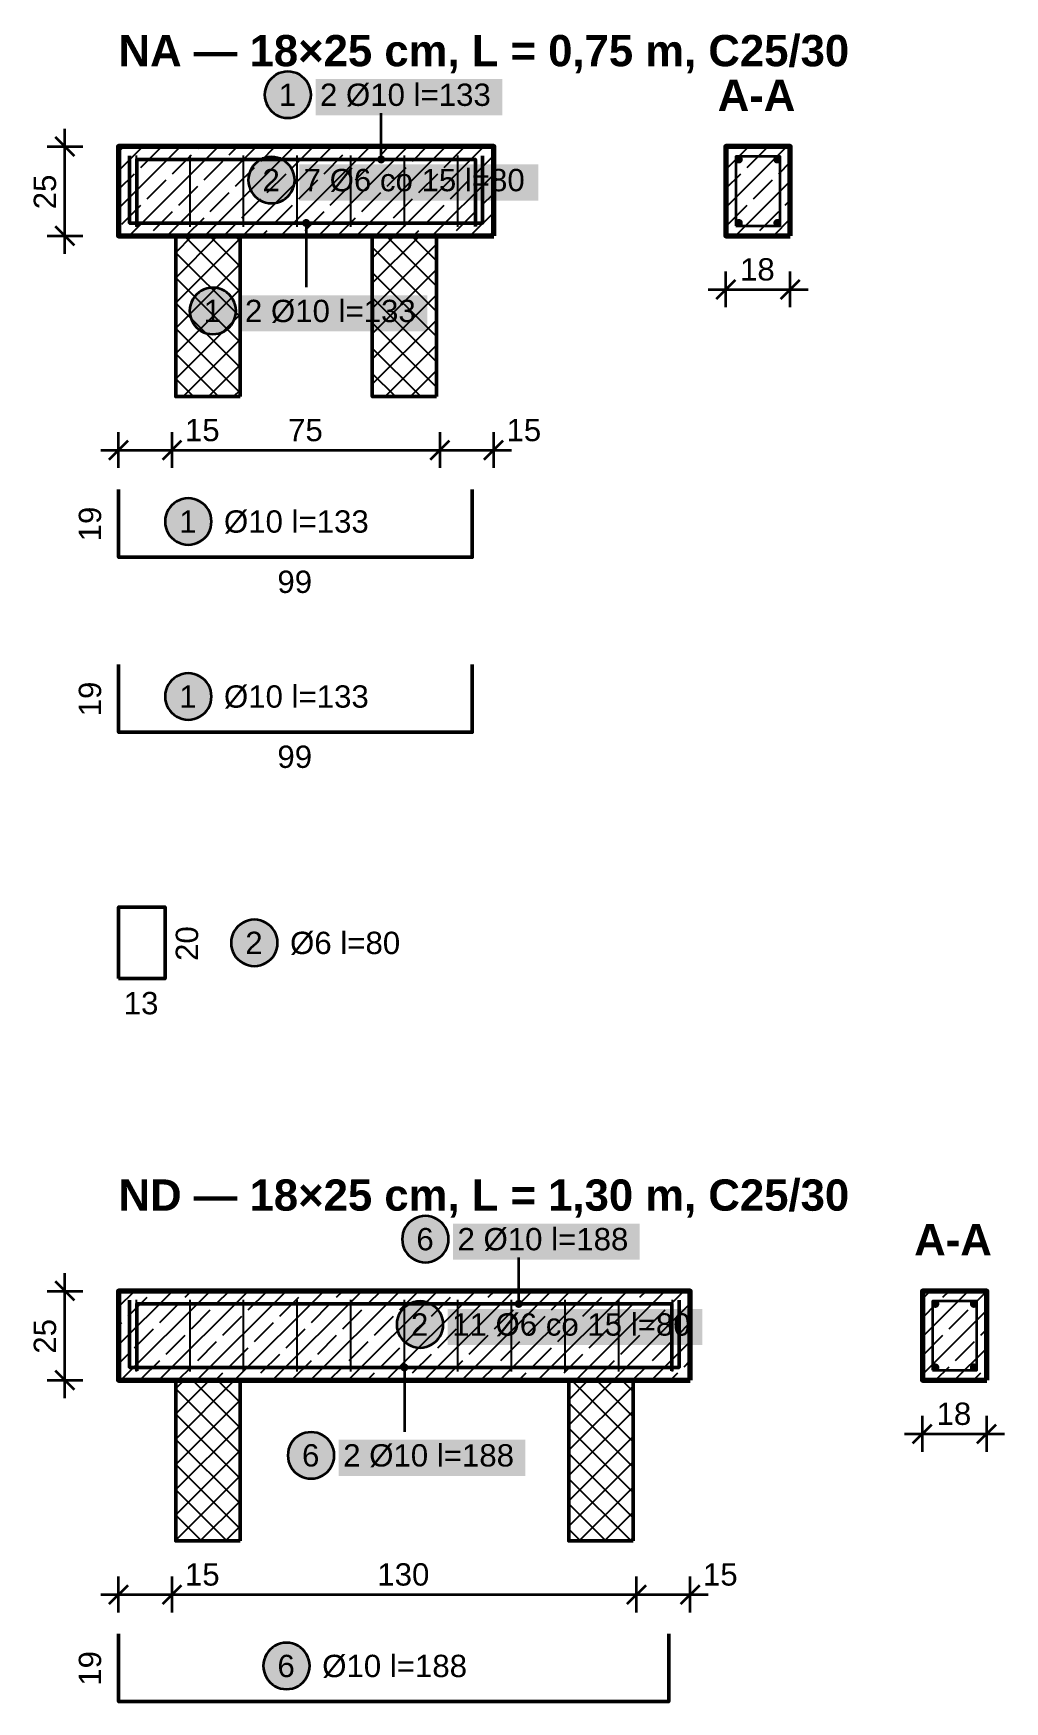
# Model space of a CAD drawing. Header units: metres. Extents: x 0.1 to 10.3, y -9.2 to -0.1.
# Drawn here: x 0.062 to 2.78, y -4.73 to -0.058 of the extents above; entities that cross this region are included whole.
import ezdxf

# ---------------------------------------------------------------- set-up
doc = ezdxf.new("R2010")
doc.units = ezdxf.units.M
for name, color, linetype, lineweight in [('A-KRESKOWANIE', 8, 'Continuous', 18), ('A-MASKA', 7, 'Continuous', 18), ('A-OPISY', 2, 'Continuous', 25), ('K-KONSTR', 7, 'Continuous', 50), ('K-WYMIARY', 1, 'Continuous', 25), ('K-ZBROJENIE', 1, 'Continuous', 100), ('K-ZBROJENIE-OPIS', 2, 'Continuous', 25)]:
    doc.layers.add(name, color=color, linetype=linetype, lineweight=lineweight)
doc.styles.add('PL_ARIAL', font='arial.ttf')
doc.styles.add('PL_ARIAL_B', font='arialbd.ttf')

msp = doc.modelspace()

# ---------------------------------------------------------------- hatches: boundary and pattern name
at = {"layer": 'A-MASKA', "true_color": 0xffffff}
for points in [[(0.8512, -0.2873), (1.3738, -0.2873), (1.3738, -0.186), (0.8512, -0.186)], [(0.8055, -0.5262), (1.4745, -0.5262), (1.4745, -0.425), (0.8055, -0.425)], [(0.6412, -0.8927), (1.1638, -0.8927), (1.1638, -0.7915), (0.6412, -0.7915)], [(1.2362, -3.4923), (1.7588, -3.4923), (1.7588, -3.391), (1.2362, -3.391)], [(1.2212, -3.7313), (1.9338, -3.7313), (1.9338, -3.63), (1.2212, -3.63)], [(0.9162, -4.0978), (1.4388, -4.0978), (1.4388, -3.9965), (0.9162, -3.9965)]]:
    msp.add_hatch(color=7, dxfattribs=at).paths.add_polyline_path(points)
at = {"layer": 'K-ZBROJENIE', "true_color": 0x000000}
for points in [[(2.0473, -0.411), (2.0472, -0.4121), (2.047, -0.4132), (2.0468, -0.4143), (2.0464, -0.4153), (2.0459, -0.4163), (2.0454, -0.4173), (2.0447, -0.4181), (2.044, -0.419), (2.0431, -0.4197), (2.0423, -0.4204), (2.0413, -0.4209), (2.0403, -0.4214), (2.0393, -0.4218), (2.0382, -0.422), (2.0371, -0.4222), (2.036, -0.4223), (2.0349, -0.4222), (2.0338, -0.422), (2.0327, -0.4218), (2.0317, -0.4214), (2.0307, -0.4209), (2.0297, -0.4204), (2.0289, -0.4197), (2.028, -0.419), (2.0273, -0.4181), (2.0266, -0.4173), (2.0261, -0.4163), (2.0256, -0.4153), (2.0252, -0.4143), (2.025, -0.4132), (2.0248, -0.4121), (2.0248, -0.411), (2.0248, -0.4099), (2.025, -0.4088), (2.0252, -0.4077), (2.0256, -0.4067), (2.0261, -0.4057), (2.0266, -0.4047), (2.0273, -0.4039), (2.028, -0.403), (2.0289, -0.4023), (2.0297, -0.4016), (2.0307, -0.4011), (2.0317, -0.4006), (2.0327, -0.4002), (2.0338, -0.4), (2.0349, -0.3998), (2.036, -0.3998), (2.0371, -0.3998), (2.0382, -0.4), (2.0393, -0.4002), (2.0403, -0.4006), (2.0413, -0.4011), (2.0423, -0.4016), (2.0431, -0.4023), (2.044, -0.403), (2.0447, -0.4039), (2.0454, -0.4047), (2.0459, -0.4057), (2.0464, -0.4067), (2.0468, -0.4077), (2.047, -0.4088), (2.0472, -0.4099)], [(2.1553, -0.411), (2.1552, -0.4121), (2.155, -0.4132), (2.1548, -0.4143), (2.1544, -0.4153), (2.1539, -0.4163), (2.1534, -0.4173), (2.1527, -0.4181), (2.152, -0.419), (2.1511, -0.4197), (2.1503, -0.4204), (2.1493, -0.4209), (2.1483, -0.4214), (2.1473, -0.4218), (2.1462, -0.422), (2.1451, -0.4222), (2.144, -0.4223), (2.1429, -0.4222), (2.1418, -0.422), (2.1407, -0.4218), (2.1397, -0.4214), (2.1387, -0.4209), (2.1377, -0.4204), (2.1369, -0.4197), (2.136, -0.419), (2.1353, -0.4181), (2.1346, -0.4173), (2.1341, -0.4163), (2.1336, -0.4153), (2.1332, -0.4143), (2.133, -0.4132), (2.1328, -0.4121), (2.1328, -0.411), (2.1328, -0.4099), (2.133, -0.4088), (2.1332, -0.4077), (2.1336, -0.4067), (2.1341, -0.4057), (2.1346, -0.4047), (2.1353, -0.4039), (2.136, -0.403), (2.1369, -0.4023), (2.1377, -0.4016), (2.1387, -0.4011), (2.1397, -0.4006), (2.1407, -0.4002), (2.1418, -0.4), (2.1429, -0.3998), (2.144, -0.3998), (2.1451, -0.3998), (2.1462, -0.4), (2.1473, -0.4002), (2.1483, -0.4006), (2.1493, -0.4011), (2.1503, -0.4016), (2.1511, -0.4023), (2.152, -0.403), (2.1527, -0.4039), (2.1534, -0.4047), (2.1539, -0.4057), (2.1544, -0.4067), (2.1548, -0.4077), (2.155, -0.4088), (2.1552, -0.4099)], [(2.0473, -0.589), (2.0472, -0.5901), (2.047, -0.5912), (2.0468, -0.5923), (2.0464, -0.5933), (2.0459, -0.5943), (2.0454, -0.5953), (2.0447, -0.5961), (2.044, -0.597), (2.0431, -0.5977), (2.0423, -0.5984), (2.0413, -0.5989), (2.0403, -0.5994), (2.0393, -0.5998), (2.0382, -0.6), (2.0371, -0.6002), (2.036, -0.6002), (2.0349, -0.6002), (2.0338, -0.6), (2.0327, -0.5998), (2.0317, -0.5994), (2.0307, -0.5989), (2.0297, -0.5984), (2.0289, -0.5977), (2.028, -0.597), (2.0273, -0.5961), (2.0266, -0.5953), (2.0261, -0.5943), (2.0256, -0.5933), (2.0252, -0.5923), (2.025, -0.5912), (2.0248, -0.5901), (2.0248, -0.589), (2.0248, -0.5879), (2.025, -0.5868), (2.0252, -0.5857), (2.0256, -0.5847), (2.0261, -0.5837), (2.0266, -0.5827), (2.0273, -0.5819), (2.028, -0.581), (2.0289, -0.5803), (2.0297, -0.5796), (2.0307, -0.5791), (2.0317, -0.5786), (2.0327, -0.5782), (2.0338, -0.578), (2.0349, -0.5778), (2.036, -0.5777), (2.0371, -0.5778), (2.0382, -0.578), (2.0393, -0.5782), (2.0403, -0.5786), (2.0413, -0.5791), (2.0423, -0.5796), (2.0431, -0.5803), (2.044, -0.581), (2.0447, -0.5819), (2.0454, -0.5827), (2.0459, -0.5837), (2.0464, -0.5847), (2.0468, -0.5857), (2.047, -0.5868), (2.0472, -0.5879)], [(2.1553, -0.589), (2.1552, -0.5901), (2.155, -0.5912), (2.1548, -0.5923), (2.1544, -0.5933), (2.1539, -0.5943), (2.1534, -0.5953), (2.1527, -0.5961), (2.152, -0.597), (2.1511, -0.5977), (2.1503, -0.5984), (2.1493, -0.5989), (2.1483, -0.5994), (2.1473, -0.5998), (2.1462, -0.6), (2.1451, -0.6002), (2.144, -0.6002), (2.1429, -0.6002), (2.1418, -0.6), (2.1407, -0.5998), (2.1397, -0.5994), (2.1387, -0.5989), (2.1377, -0.5984), (2.1369, -0.5977), (2.136, -0.597), (2.1353, -0.5961), (2.1346, -0.5953), (2.1341, -0.5943), (2.1336, -0.5933), (2.1332, -0.5923), (2.133, -0.5912), (2.1328, -0.5901), (2.1328, -0.589), (2.1328, -0.5879), (2.133, -0.5868), (2.1332, -0.5857), (2.1336, -0.5847), (2.1341, -0.5837), (2.1346, -0.5827), (2.1353, -0.5819), (2.136, -0.581), (2.1369, -0.5803), (2.1377, -0.5796), (2.1387, -0.5791), (2.1397, -0.5786), (2.1407, -0.5782), (2.1418, -0.578), (2.1429, -0.5778), (2.144, -0.5777), (2.1451, -0.5778), (2.1462, -0.578), (2.1473, -0.5782), (2.1483, -0.5786), (2.1493, -0.5791), (2.1503, -0.5796), (2.1511, -0.5803), (2.152, -0.581), (2.1527, -0.5819), (2.1534, -0.5827), (2.1539, -0.5837), (2.1544, -0.5847), (2.1548, -0.5857), (2.155, -0.5868), (2.1552, -0.5879)], [(2.5972, -3.616), (2.5972, -3.6171), (2.597, -3.6182), (2.5968, -3.6193), (2.5964, -3.6203), (2.5959, -3.6213), (2.5954, -3.6223), (2.5947, -3.6231), (2.594, -3.624), (2.5931, -3.6247), (2.5923, -3.6254), (2.5913, -3.6259), (2.5903, -3.6264), (2.5893, -3.6268), (2.5882, -3.627), (2.5871, -3.6272), (2.586, -3.6273), (2.5849, -3.6272), (2.5838, -3.627), (2.5827, -3.6268), (2.5817, -3.6264), (2.5807, -3.6259), (2.5797, -3.6254), (2.5789, -3.6247), (2.578, -3.624), (2.5773, -3.6231), (2.5766, -3.6223), (2.5761, -3.6213), (2.5756, -3.6203), (2.5752, -3.6193), (2.575, -3.6182), (2.5748, -3.6171), (2.5747, -3.616), (2.5748, -3.6149), (2.575, -3.6138), (2.5752, -3.6127), (2.5756, -3.6117), (2.5761, -3.6107), (2.5766, -3.6097), (2.5773, -3.6089), (2.578, -3.608), (2.5789, -3.6073), (2.5797, -3.6066), (2.5807, -3.6061), (2.5817, -3.6056), (2.5827, -3.6052), (2.5838, -3.605), (2.5849, -3.6048), (2.586, -3.6048), (2.5871, -3.6048), (2.5882, -3.605), (2.5893, -3.6052), (2.5903, -3.6056), (2.5913, -3.6061), (2.5923, -3.6066), (2.5931, -3.6073), (2.594, -3.608), (2.5947, -3.6089), (2.5954, -3.6097), (2.5959, -3.6107), (2.5964, -3.6117), (2.5968, -3.6127), (2.597, -3.6138), (2.5972, -3.6149)], [(2.7052, -3.616), (2.7052, -3.6171), (2.705, -3.6182), (2.7048, -3.6193), (2.7044, -3.6203), (2.7039, -3.6213), (2.7034, -3.6223), (2.7027, -3.6231), (2.702, -3.624), (2.7011, -3.6247), (2.7003, -3.6254), (2.6993, -3.6259), (2.6983, -3.6264), (2.6973, -3.6268), (2.6962, -3.627), (2.6951, -3.6272), (2.694, -3.6273), (2.6929, -3.6272), (2.6918, -3.627), (2.6907, -3.6268), (2.6897, -3.6264), (2.6887, -3.6259), (2.6877, -3.6254), (2.6869, -3.6247), (2.686, -3.624), (2.6853, -3.6231), (2.6846, -3.6223), (2.6841, -3.6213), (2.6836, -3.6203), (2.6832, -3.6193), (2.683, -3.6182), (2.6828, -3.6171), (2.6827, -3.616), (2.6828, -3.6149), (2.683, -3.6138), (2.6832, -3.6127), (2.6836, -3.6117), (2.6841, -3.6107), (2.6846, -3.6097), (2.6853, -3.6089), (2.686, -3.608), (2.6869, -3.6073), (2.6877, -3.6066), (2.6887, -3.6061), (2.6897, -3.6056), (2.6907, -3.6052), (2.6918, -3.605), (2.6929, -3.6048), (2.694, -3.6048), (2.6951, -3.6048), (2.6962, -3.605), (2.6973, -3.6052), (2.6983, -3.6056), (2.6993, -3.6061), (2.7003, -3.6066), (2.7011, -3.6073), (2.702, -3.608), (2.7027, -3.6089), (2.7034, -3.6097), (2.7039, -3.6107), (2.7044, -3.6117), (2.7048, -3.6127), (2.705, -3.6138), (2.7052, -3.6149)], [(2.5972, -3.794), (2.5972, -3.7951), (2.597, -3.7962), (2.5968, -3.7973), (2.5964, -3.7983), (2.5959, -3.7993), (2.5954, -3.8003), (2.5947, -3.8011), (2.594, -3.802), (2.5931, -3.8027), (2.5923, -3.8034), (2.5913, -3.8039), (2.5903, -3.8044), (2.5893, -3.8048), (2.5882, -3.805), (2.5871, -3.8052), (2.586, -3.8053), (2.5849, -3.8052), (2.5838, -3.805), (2.5827, -3.8048), (2.5817, -3.8044), (2.5807, -3.8039), (2.5797, -3.8034), (2.5789, -3.8027), (2.578, -3.802), (2.5773, -3.8011), (2.5766, -3.8003), (2.5761, -3.7993), (2.5756, -3.7983), (2.5752, -3.7973), (2.575, -3.7962), (2.5748, -3.7951), (2.5747, -3.794), (2.5748, -3.7929), (2.575, -3.7918), (2.5752, -3.7907), (2.5756, -3.7897), (2.5761, -3.7887), (2.5766, -3.7877), (2.5773, -3.7869), (2.578, -3.786), (2.5789, -3.7853), (2.5797, -3.7846), (2.5807, -3.7841), (2.5817, -3.7836), (2.5827, -3.7832), (2.5838, -3.783), (2.5849, -3.7828), (2.586, -3.7828), (2.5871, -3.7828), (2.5882, -3.783), (2.5893, -3.7832), (2.5903, -3.7836), (2.5913, -3.7841), (2.5923, -3.7846), (2.5931, -3.7853), (2.594, -3.786), (2.5947, -3.7869), (2.5954, -3.7877), (2.5959, -3.7887), (2.5964, -3.7897), (2.5968, -3.7907), (2.597, -3.7918), (2.5972, -3.7929)], [(2.7052, -3.794), (2.7052, -3.7951), (2.705, -3.7962), (2.7048, -3.7973), (2.7044, -3.7983), (2.7039, -3.7993), (2.7034, -3.8003), (2.7027, -3.8011), (2.702, -3.802), (2.7011, -3.8027), (2.7003, -3.8034), (2.6993, -3.8039), (2.6983, -3.8044), (2.6973, -3.8048), (2.6962, -3.805), (2.6951, -3.8052), (2.694, -3.8053), (2.6929, -3.8052), (2.6918, -3.805), (2.6907, -3.8048), (2.6897, -3.8044), (2.6887, -3.8039), (2.6877, -3.8034), (2.6869, -3.8027), (2.686, -3.802), (2.6853, -3.8011), (2.6846, -3.8003), (2.6841, -3.7993), (2.6836, -3.7983), (2.6832, -3.7973), (2.683, -3.7962), (2.6828, -3.7951), (2.6827, -3.794), (2.6828, -3.7929), (2.683, -3.7918), (2.6832, -3.7907), (2.6836, -3.7897), (2.6841, -3.7887), (2.6846, -3.7877), (2.6853, -3.7869), (2.686, -3.786), (2.6869, -3.7853), (2.6877, -3.7846), (2.6887, -3.7841), (2.6897, -3.7836), (2.6907, -3.7832), (2.6918, -3.783), (2.6929, -3.7828), (2.694, -3.7828), (2.6951, -3.7828), (2.6962, -3.783), (2.6973, -3.7832), (2.6983, -3.7836), (2.6993, -3.7841), (2.7003, -3.7846), (2.7011, -3.7853), (2.702, -3.786), (2.7027, -3.7869), (2.7034, -3.7877), (2.7039, -3.7887), (2.7044, -3.7897), (2.7048, -3.7907), (2.705, -3.7918), (2.7052, -3.7929)]]:
    msp.add_hatch(color=7, dxfattribs=at).paths.add_polyline_path(points)
at = {"layer": 'K-ZBROJENIE-OPIS', "true_color": 0xffffff}
for points in [[(0.8387, -0.2298), (0.8382, -0.2213), (0.8365, -0.2129), (0.8338, -0.2049), (0.83, -0.1973), (0.8253, -0.1902), (0.8197, -0.1838), (0.8133, -0.1782), (0.8062, -0.1735), (0.7986, -0.1697), (0.7906, -0.167), (0.7822, -0.1653), (0.7737, -0.1648), (0.7653, -0.1653), (0.7569, -0.167), (0.7489, -0.1697), (0.7412, -0.1735), (0.7342, -0.1782), (0.7278, -0.1838), (0.7222, -0.1902), (0.7175, -0.1973), (0.7137, -0.2049), (0.711, -0.2129), (0.7093, -0.2213), (0.7087, -0.2298), (0.7093, -0.2382), (0.711, -0.2466), (0.7137, -0.2546), (0.7175, -0.2623), (0.7222, -0.2693), (0.7278, -0.2757), (0.7342, -0.2813), (0.7412, -0.286), (0.7489, -0.2898), (0.7569, -0.2925), (0.7653, -0.2942), (0.7737, -0.2948), (0.7822, -0.2942), (0.7906, -0.2925), (0.7986, -0.2898), (0.8062, -0.286), (0.8133, -0.2813), (0.8197, -0.2757), (0.8253, -0.2693), (0.83, -0.2623), (0.8338, -0.2546), (0.8365, -0.2466), (0.8382, -0.2382)], [(0.793, -0.4688), (0.7925, -0.4603), (0.7908, -0.4519), (0.7881, -0.4439), (0.7843, -0.4363), (0.7796, -0.4292), (0.774, -0.4228), (0.7676, -0.4172), (0.7605, -0.4125), (0.7529, -0.4087), (0.7449, -0.406), (0.7365, -0.4043), (0.728, -0.4037), (0.7196, -0.4043), (0.7112, -0.406), (0.7032, -0.4087), (0.6955, -0.4125), (0.6885, -0.4172), (0.6821, -0.4228), (0.6765, -0.4292), (0.6717, -0.4363), (0.668, -0.4439), (0.6653, -0.4519), (0.6636, -0.4603), (0.663, -0.4688), (0.6636, -0.4772), (0.6653, -0.4856), (0.668, -0.4936), (0.6717, -0.5012), (0.6765, -0.5083), (0.6821, -0.5147), (0.6885, -0.5203), (0.6955, -0.525), (0.7032, -0.5288), (0.7112, -0.5315), (0.7196, -0.5332), (0.728, -0.5337), (0.7365, -0.5332), (0.7449, -0.5315), (0.7529, -0.5288), (0.7605, -0.525), (0.7676, -0.5203), (0.774, -0.5147), (0.7796, -0.5083), (0.7843, -0.5012), (0.7881, -0.4936), (0.7908, -0.4856), (0.7925, -0.4772)], [(0.6287, -0.8352), (0.6282, -0.8268), (0.6265, -0.8184), (0.6238, -0.8104), (0.62, -0.8027), (0.6153, -0.7957), (0.6097, -0.7893), (0.6033, -0.7837), (0.5962, -0.779), (0.5886, -0.7752), (0.5806, -0.7725), (0.5722, -0.7708), (0.5637, -0.7702), (0.5553, -0.7708), (0.5469, -0.7725), (0.5389, -0.7752), (0.5312, -0.779), (0.5242, -0.7837), (0.5178, -0.7893), (0.5122, -0.7957), (0.5075, -0.8027), (0.5037, -0.8104), (0.501, -0.8184), (0.4993, -0.8268), (0.4987, -0.8352), (0.4993, -0.8437), (0.501, -0.8521), (0.5037, -0.8601), (0.5075, -0.8678), (0.5122, -0.8748), (0.5178, -0.8812), (0.5242, -0.8868), (0.5312, -0.8915), (0.5389, -0.8953), (0.5469, -0.898), (0.5553, -0.8997), (0.5637, -0.9002), (0.5722, -0.8997), (0.5806, -0.898), (0.5886, -0.8953), (0.5962, -0.8915), (0.6033, -0.8868), (0.6097, -0.8812), (0.6153, -0.8748), (0.62, -0.8678), (0.6238, -0.8601), (0.6265, -0.8521), (0.6282, -0.8437)], [(0.56, -1.425), (0.5594, -1.4165), (0.5578, -1.4082), (0.5551, -1.4001), (0.5513, -1.3925), (0.5466, -1.3854), (0.541, -1.379), (0.5346, -1.3734), (0.5275, -1.3687), (0.5199, -1.3649), (0.5118, -1.3622), (0.5035, -1.3606), (0.495, -1.36), (0.4865, -1.3606), (0.4782, -1.3622), (0.4701, -1.3649), (0.4625, -1.3687), (0.4554, -1.3734), (0.449, -1.379), (0.4434, -1.3854), (0.4387, -1.3925), (0.4349, -1.4001), (0.4322, -1.4082), (0.4306, -1.4165), (0.43, -1.425), (0.4306, -1.4335), (0.4322, -1.4418), (0.4349, -1.4499), (0.4387, -1.4575), (0.4434, -1.4646), (0.449, -1.471), (0.4554, -1.4766), (0.4625, -1.4813), (0.4701, -1.4851), (0.4782, -1.4878), (0.4865, -1.4894), (0.495, -1.49), (0.5035, -1.4894), (0.5118, -1.4878), (0.5199, -1.4851), (0.5275, -1.4813), (0.5346, -1.4766), (0.541, -1.471), (0.5466, -1.4646), (0.5513, -1.4575), (0.5551, -1.4499), (0.5578, -1.4418), (0.5594, -1.4335)], [(0.56, -1.915), (0.5594, -1.9065), (0.5578, -1.8982), (0.5551, -1.8901), (0.5513, -1.8825), (0.5466, -1.8754), (0.541, -1.869), (0.5346, -1.8634), (0.5275, -1.8587), (0.5199, -1.8549), (0.5118, -1.8522), (0.5035, -1.8506), (0.495, -1.85), (0.4865, -1.8506), (0.4782, -1.8522), (0.4701, -1.8549), (0.4625, -1.8587), (0.4554, -1.8634), (0.449, -1.869), (0.4434, -1.8754), (0.4387, -1.8825), (0.4349, -1.8901), (0.4322, -1.8982), (0.4306, -1.9065), (0.43, -1.915), (0.4306, -1.9235), (0.4322, -1.9318), (0.4349, -1.9399), (0.4387, -1.9475), (0.4434, -1.9546), (0.449, -1.961), (0.4554, -1.9666), (0.4625, -1.9713), (0.4701, -1.9751), (0.4782, -1.9778), (0.4865, -1.9794), (0.495, -1.98), (0.5035, -1.9794), (0.5118, -1.9778), (0.5199, -1.9751), (0.5275, -1.9713), (0.5346, -1.9666), (0.541, -1.961), (0.5466, -1.9546), (0.5513, -1.9475), (0.5551, -1.9399), (0.5578, -1.9318), (0.5594, -1.9235)], [(0.745, -2.605), (0.7444, -2.5965), (0.7428, -2.5882), (0.7401, -2.5801), (0.7363, -2.5725), (0.7316, -2.5654), (0.726, -2.559), (0.7196, -2.5534), (0.7125, -2.5487), (0.7049, -2.5449), (0.6968, -2.5422), (0.6885, -2.5406), (0.68, -2.54), (0.6715, -2.5406), (0.6632, -2.5422), (0.6551, -2.5449), (0.6475, -2.5487), (0.6404, -2.5534), (0.634, -2.559), (0.6284, -2.5654), (0.6237, -2.5725), (0.6199, -2.5801), (0.6172, -2.5882), (0.6156, -2.5965), (0.615, -2.605), (0.6156, -2.6135), (0.6172, -2.6218), (0.6199, -2.6299), (0.6237, -2.6375), (0.6284, -2.6446), (0.634, -2.651), (0.6404, -2.6566), (0.6475, -2.6613), (0.6551, -2.6651), (0.6632, -2.6678), (0.6715, -2.6694), (0.68, -2.67), (0.6885, -2.6694), (0.6968, -2.6678), (0.7049, -2.6651), (0.7125, -2.6613), (0.7196, -2.6566), (0.726, -2.651), (0.7316, -2.6446), (0.7363, -2.6375), (0.7401, -2.6299), (0.7428, -2.6218), (0.7444, -2.6135)], [(1.2237, -3.4348), (1.2232, -3.4263), (1.2215, -3.4179), (1.2188, -3.4099), (1.215, -3.4022), (1.2103, -3.3952), (1.2047, -3.3888), (1.1983, -3.3832), (1.1912, -3.3785), (1.1836, -3.3747), (1.1756, -3.372), (1.1672, -3.3703), (1.1587, -3.3698), (1.1503, -3.3703), (1.1419, -3.372), (1.1339, -3.3747), (1.1262, -3.3785), (1.1192, -3.3832), (1.1128, -3.3888), (1.1072, -3.3952), (1.1025, -3.4022), (1.0987, -3.4099), (1.096, -3.4179), (1.0943, -3.4263), (1.0937, -3.4348), (1.0943, -3.4432), (1.096, -3.4516), (1.0987, -3.4596), (1.1025, -3.4673), (1.1072, -3.4743), (1.1128, -3.4807), (1.1192, -3.4863), (1.1262, -3.491), (1.1339, -3.4948), (1.1419, -3.4975), (1.1503, -3.4992), (1.1587, -3.4998), (1.1672, -3.4992), (1.1756, -3.4975), (1.1836, -3.4948), (1.1912, -3.491), (1.1983, -3.4863), (1.2047, -3.4807), (1.2103, -3.4743), (1.215, -3.4673), (1.2188, -3.4596), (1.2215, -3.4516), (1.2232, -3.4432)], [(1.2087, -3.6738), (1.2081, -3.6653), (1.2064, -3.6569), (1.2037, -3.6489), (1.1999, -3.6412), (1.1952, -3.6342), (1.1896, -3.6278), (1.1832, -3.6222), (1.1762, -3.6175), (1.1685, -3.6137), (1.1605, -3.611), (1.1521, -3.6093), (1.1437, -3.6088), (1.1352, -3.6093), (1.1268, -3.611), (1.1188, -3.6137), (1.1112, -3.6175), (1.1041, -3.6222), (1.0977, -3.6278), (1.0921, -3.6342), (1.0874, -3.6412), (1.0836, -3.6489), (1.0809, -3.6569), (1.0792, -3.6653), (1.0787, -3.6738), (1.0792, -3.6822), (1.0809, -3.6906), (1.0836, -3.6986), (1.0874, -3.7063), (1.0921, -3.7133), (1.0977, -3.7197), (1.1041, -3.7253), (1.1112, -3.73), (1.1188, -3.7338), (1.1268, -3.7365), (1.1352, -3.7382), (1.1437, -3.7388), (1.1521, -3.7382), (1.1605, -3.7365), (1.1685, -3.7338), (1.1762, -3.73), (1.1832, -3.7253), (1.1896, -3.7197), (1.1952, -3.7133), (1.1999, -3.7063), (1.2037, -3.6986), (1.2064, -3.6906), (1.2081, -3.6822)], [(0.9037, -4.0403), (0.9032, -4.0318), (0.9015, -4.0234), (0.8988, -4.0154), (0.895, -4.0078), (0.8903, -4.0007), (0.8847, -3.9943), (0.8783, -3.9887), (0.8712, -3.984), (0.8636, -3.9802), (0.8556, -3.9775), (0.8472, -3.9758), (0.8387, -3.9753), (0.8303, -3.9758), (0.8219, -3.9775), (0.8139, -3.9802), (0.8062, -3.984), (0.7992, -3.9887), (0.7928, -3.9943), (0.7872, -4.0007), (0.7825, -4.0078), (0.7787, -4.0154), (0.776, -4.0234), (0.7743, -4.0318), (0.7737, -4.0403), (0.7743, -4.0487), (0.776, -4.0571), (0.7787, -4.0651), (0.7825, -4.0728), (0.7872, -4.0798), (0.7928, -4.0862), (0.7992, -4.0918), (0.8062, -4.0965), (0.8139, -4.1003), (0.8219, -4.103), (0.8303, -4.1047), (0.8387, -4.1053), (0.8472, -4.1047), (0.8556, -4.103), (0.8636, -4.1003), (0.8712, -4.0965), (0.8783, -4.0918), (0.8847, -4.0862), (0.8903, -4.0798), (0.895, -4.0728), (0.8988, -4.0651), (0.9015, -4.0571), (0.9032, -4.0487)], [(0.835, -4.63), (0.8344, -4.6215), (0.8328, -4.6132), (0.8301, -4.6051), (0.8263, -4.5975), (0.8216, -4.5904), (0.816, -4.584), (0.8096, -4.5784), (0.8025, -4.5737), (0.7949, -4.5699), (0.7868, -4.5672), (0.7785, -4.5656), (0.77, -4.565), (0.7615, -4.5656), (0.7532, -4.5672), (0.7451, -4.5699), (0.7375, -4.5737), (0.7304, -4.5784), (0.724, -4.584), (0.7184, -4.5904), (0.7137, -4.5975), (0.7099, -4.6051), (0.7072, -4.6132), (0.7056, -4.6215), (0.705, -4.63), (0.7056, -4.6385), (0.7072, -4.6468), (0.7099, -4.6549), (0.7137, -4.6625), (0.7184, -4.6696), (0.724, -4.676), (0.7304, -4.6816), (0.7375, -4.6863), (0.7451, -4.6901), (0.7532, -4.6928), (0.7615, -4.6944), (0.77, -4.695), (0.7785, -4.6944), (0.7868, -4.6928), (0.7949, -4.6901), (0.8025, -4.6863), (0.8096, -4.6816), (0.816, -4.676), (0.8216, -4.6696), (0.8263, -4.6625), (0.8301, -4.6549), (0.8328, -4.6468), (0.8344, -4.6385)]]:
    msp.add_hatch(color=7, dxfattribs=at).paths.add_polyline_path(points)
at = {"layer": 'K-ZBROJENIE-OPIS', "true_color": 0x000000}
for points in [[(1.0463, -0.411), (1.0459, -0.4081), (1.0447, -0.4054), (1.043, -0.403), (1.0406, -0.4013), (1.0379, -0.4001), (1.035, -0.3998), (1.0321, -0.4001), (1.0294, -0.4013), (1.027, -0.403), (1.0253, -0.4054), (1.0241, -0.4081), (1.0238, -0.411), (1.0241, -0.4139), (1.0253, -0.4166), (1.027, -0.419), (1.0294, -0.4207), (1.0321, -0.4219), (1.035, -0.4223), (1.0379, -0.4219), (1.0406, -0.4207), (1.043, -0.419), (1.0447, -0.4166), (1.0459, -0.4139)], [(0.8363, -0.589), (0.8359, -0.5861), (0.8347, -0.5834), (0.833, -0.581), (0.8306, -0.5793), (0.8279, -0.5781), (0.825, -0.5777), (0.8221, -0.5781), (0.8194, -0.5793), (0.817, -0.581), (0.8153, -0.5834), (0.8141, -0.5861), (0.8138, -0.589), (0.8141, -0.5919), (0.8153, -0.5946), (0.817, -0.597), (0.8194, -0.5987), (0.8221, -0.5999), (0.825, -0.6002), (0.8279, -0.5999), (0.8306, -0.5987), (0.833, -0.597), (0.8347, -0.5946), (0.8359, -0.5919)], [(1.4313, -3.616), (1.4309, -3.6131), (1.4297, -3.6104), (1.428, -3.608), (1.4256, -3.6063), (1.4229, -3.6051), (1.42, -3.6048), (1.4171, -3.6051), (1.4144, -3.6063), (1.412, -3.608), (1.4103, -3.6104), (1.4091, -3.6131), (1.4088, -3.616), (1.4091, -3.6189), (1.4103, -3.6216), (1.412, -3.624), (1.4144, -3.6257), (1.4171, -3.6269), (1.42, -3.6273), (1.4229, -3.6269), (1.4256, -3.6257), (1.428, -3.624), (1.4297, -3.6216), (1.4309, -3.6189)], [(1.1113, -3.794), (1.1109, -3.7911), (1.1097, -3.7884), (1.108, -3.786), (1.1056, -3.7843), (1.1029, -3.7831), (1.1, -3.7828), (1.0971, -3.7831), (1.0944, -3.7843), (1.092, -3.786), (1.0903, -3.7884), (1.0891, -3.7911), (1.0888, -3.794), (1.0891, -3.7969), (1.0903, -3.7996), (1.092, -3.802), (1.0944, -3.8037), (1.0971, -3.8049), (1.1, -3.8053), (1.1029, -3.8049), (1.1056, -3.8037), (1.108, -3.802), (1.1097, -3.7996), (1.1109, -3.7969)]]:
    msp.add_hatch(color=7, dxfattribs=at).paths.add_polyline_path(points)

# ---------------------------------------------------------------- linework, layer by layer
at = {"layer": 'A-KRESKOWANIE', "lineweight": 25, "ltscale": 0.025}
for points in [[(0.3, -0.5485), (0.4735, -0.375)], [(0.3, -0.4425), (0.3675, -0.375)], [(0.3, -0.3894), (0.3144, -0.375)], [(0.3296, -0.625), (0.5796, -0.375)], [(0.3624, -0.4331), (0.4154, -0.3801)], [(0.4357, -0.625), (0.6857, -0.375)], [(0.4508, -0.4508), (0.5038, -0.3977)], [(0.5215, -0.3801), (0.5266, -0.375)], [(0.5392, -0.4685), (0.5922, -0.4154)], [(0.5417, -0.625), (0.7917, -0.375)], [(0.6099, -0.3977), (0.6326, -0.375)], [(0.6478, -0.625), (0.8978, -0.375)], [(0.6983, -0.4154), (0.7387, -0.375)], [(0.7539, -0.625), (1.0039, -0.375)], [(0.7867, -0.4331), (0.8397, -0.3801)], [(0.8599, -0.625), (1.1099, -0.375)], [(0.875, -0.4508), (0.9281, -0.3977)], [(0.9458, -0.3801), (0.9508, -0.375)], [(0.9634, -0.4685), (1.0165, -0.4154)], [(0.966, -0.625), (1.216, -0.375)], [(1.0341, -0.3977), (1.0569, -0.375)], [(1.0721, -0.625), (1.3221, -0.375)], [(1.1225, -0.4154), (1.163, -0.375)], [(1.2109, -0.4331), (1.264, -0.3801)], [(1.2993, -0.4508), (1.35, -0.4001)], [(2, -0.5456), (2.1706, -0.375)], [(2, -0.4395), (2.0645, -0.375)], [(2, -0.3865), (2.0115, -0.375)], [(2.0594, -0.4331), (2.1125, -0.3801)], [(2.1478, -0.4508), (2.18, -0.4186)], [(0.3, -0.4955), (0.3447, -0.4508)], [(0.6276, -0.4861), (0.6806, -0.4331)], [(0.7159, -0.5038), (0.769, -0.4508)], [(1.0518, -0.4861), (1.1049, -0.4331)], [(1.1402, -0.5038), (1.1932, -0.4508)], [(1.1781, -0.625), (1.35, -0.4531)], [(2, -0.4926), (2.0418, -0.4508)], [(0.3801, -0.5215), (0.4331, -0.4685)], [(0.4685, -0.5392), (0.5215, -0.4861)], [(0.5568, -0.5568), (0.6099, -0.5038)], [(0.8043, -0.5215), (0.8574, -0.4685)], [(0.8927, -0.5392), (0.9458, -0.4861)], [(0.9811, -0.5568), (1.0341, -0.5038)], [(1.2286, -0.5215), (1.2816, -0.4685)], [(1.317, -0.5392), (1.35, -0.5062)], [(2.0267, -0.625), (2.18, -0.4717)], [(2.0771, -0.5215), (2.1302, -0.4685)], [(0.3094, -0.5922), (0.3624, -0.5392)], [(0.3977, -0.6099), (0.4508, -0.5568)], [(0.6452, -0.5745), (0.6983, -0.5215)], [(0.7336, -0.5922), (0.7867, -0.5392)], [(0.822, -0.6099), (0.875, -0.5568)], [(1.0695, -0.5745), (1.1225, -0.5215)], [(1.1579, -0.5922), (1.2109, -0.5392)], [(1.2463, -0.6099), (1.2993, -0.5568)], [(1.2842, -0.625), (1.35, -0.5592)], [(2.0064, -0.5922), (2.0594, -0.5392)], [(2.0948, -0.6099), (2.1478, -0.5568)], [(2.1655, -0.5392), (2.18, -0.5247)], [(0.4887, -0.625), (0.5392, -0.5745)], [(0.5948, -0.625), (0.6276, -0.5922)], [(0.913, -0.625), (0.9634, -0.5745)], [(1.019, -0.625), (1.0518, -0.5922)], [(2.1327, -0.625), (2.18, -0.5777)], [(0.46, -0.7421), (0.5771, -0.625)], [(0.46, -0.6714), (0.5064, -0.625)], [(0.46, -0.8128), (0.64, -0.6328)], [(0.64, -0.7814), (0.4836, -0.625)], [(0.64, -0.7107), (0.5543, -0.625)], [(0.64, -0.64), (0.625, -0.625)], [(0.7008, -0.625), (0.7159, -0.6099)], [(1.01, -0.7578), (1.1428, -0.625)], [(1.01, -0.6871), (1.0721, -0.625)], [(1.01, -0.8285), (1.19, -0.6485)], [(1.19, -0.7657), (1.0493, -0.625)], [(1.19, -0.695), (1.12, -0.625)], [(1.1251, -0.625), (1.1402, -0.6099)], [(1.3372, -0.625), (1.35, -0.6122)], [(0.64, -0.8521), (0.46, -0.6721)], [(1.19, -0.8364), (1.01, -0.6564)], [(0.46, -0.8835), (0.64, -0.7035)], [(0.64, -0.9228), (0.46, -0.7428)], [(1.01, -0.8992), (1.19, -0.7192)], [(1.19, -0.9072), (1.01, -0.7272)], [(0.46, -0.9542), (0.64, -0.7742)], [(1.01, -0.9699), (1.19, -0.7899)], [(0.64, -0.9936), (0.46, -0.8136)], [(1.19, -0.9779), (1.01, -0.7979)], [(0.46, -1.0249), (0.64, -0.8449)], [(0.64, -1.0643), (0.46, -0.8843)], [(1.01, -1.0406), (1.19, -0.8606)], [(1.19, -1.0486), (1.01, -0.8686)], [(0.4806, -1.075), (0.64, -0.9156)], [(1.0463, -1.075), (1.19, -0.9313)], [(0.58, -1.075), (0.46, -0.955)], [(1.1457, -1.075), (1.01, -0.9393)], [(0.5093, -1.075), (0.46, -1.0257)], [(0.5513, -1.075), (0.64, -0.9863)], [(1.075, -1.075), (1.01, -1.01)], [(1.117, -1.075), (1.19, -1.002)], [(0.6221, -1.075), (0.64, -1.0571)], [(1.1877, -1.075), (1.19, -1.0727)], [(0.3, -3.7305), (0.4505, -3.58)], [(0.3, -3.6244), (0.3444, -3.58)], [(0.3066, -3.83), (0.5566, -3.58)], [(0.327, -3.6504), (0.3801, -3.5974)], [(0.4126, -3.83), (0.6626, -3.58)], [(0.4861, -3.5974), (0.5035, -3.58)], [(0.5187, -3.83), (0.7687, -3.58)], [(0.5745, -3.6151), (0.6096, -3.58)], [(0.6248, -3.83), (0.8748, -3.58)], [(0.6629, -3.6328), (0.7157, -3.58)], [(0.7308, -3.83), (0.9808, -3.58)], [(0.7513, -3.6504), (0.8043, -3.5974)], [(0.8369, -3.83), (1.0869, -3.58)], [(0.9104, -3.5974), (0.9278, -3.58)], [(0.943, -3.83), (1.193, -3.58)], [(0.9988, -3.6151), (1.0339, -3.58)], [(1.049, -3.83), (1.299, -3.58)], [(1.0872, -3.6328), (1.1399, -3.58)], [(1.1551, -3.83), (1.4051, -3.58)], [(1.1756, -3.6504), (1.2286, -3.5974)], [(1.2612, -3.83), (1.5112, -3.58)], [(1.3347, -3.5974), (1.3521, -3.58)], [(1.3672, -3.83), (1.6172, -3.58)], [(1.4231, -3.6151), (1.4581, -3.58)], [(1.4733, -3.83), (1.7233, -3.58)], [(1.5114, -3.6328), (1.5642, -3.58)], [(1.5794, -3.83), (1.8294, -3.58)], [(1.5998, -3.6504), (1.6529, -3.5974)], [(1.7589, -3.5974), (1.7763, -3.58)], [(1.8473, -3.6151), (1.8824, -3.58)], [(2.55, -3.7079), (2.6779, -3.58)], [(2.55, -3.6018), (2.5718, -3.58)], [(2.6075, -3.5974), (2.6249, -3.58)], [(2.6958, -3.6151), (2.73, -3.5809)], [(0.4154, -3.6681), (0.4685, -3.6151)], [(0.5038, -3.6858), (0.5568, -3.6328)], [(0.8397, -3.6681), (0.8927, -3.6151)], [(0.9281, -3.6858), (0.9811, -3.6328)], [(1.264, -3.6681), (1.317, -3.6151)], [(1.3523, -3.6858), (1.4054, -3.6328)], [(1.6854, -3.83), (1.9, -3.6154)], [(1.6882, -3.6681), (1.7413, -3.6151)], [(1.7766, -3.6858), (1.8296, -3.6328)], [(2.55, -3.6549), (2.5898, -3.6151)], [(2.55, -3.814), (2.73, -3.634)], [(2.6251, -3.6858), (2.6782, -3.6328)], [(0.3, -3.6775), (0.3094, -3.6681)], [(0.3447, -3.7388), (0.3977, -3.6858)], [(0.5922, -3.7035), (0.6452, -3.6504)], [(0.6806, -3.7211), (0.7336, -3.6681)], [(0.769, -3.7388), (0.822, -3.6858)], [(1.0165, -3.7035), (1.0695, -3.6504)], [(1.1049, -3.7211), (1.1579, -3.6681)], [(1.1932, -3.7388), (1.2463, -3.6858)], [(1.4407, -3.7035), (1.4938, -3.6504)], [(1.5291, -3.7211), (1.5822, -3.6681)], [(1.6175, -3.7388), (1.6705, -3.6858)], [(1.865, -3.7035), (1.9, -3.6685)], [(2.7135, -3.7035), (2.73, -3.687)], [(0.4331, -3.7565), (0.4861, -3.7035)], [(0.5215, -3.7742), (0.5745, -3.7211)], [(0.8574, -3.7565), (0.9104, -3.7035)], [(0.9458, -3.7742), (0.9988, -3.7211)], [(1.2816, -3.7565), (1.3347, -3.7035)], [(1.37, -3.7742), (1.4231, -3.7211)], [(1.7059, -3.7565), (1.7589, -3.7035)], [(1.7915, -3.83), (1.9, -3.7215)], [(1.7943, -3.7742), (1.8473, -3.7211)], [(2.5544, -3.7565), (2.6075, -3.7035)], [(2.6428, -3.7742), (2.6958, -3.7211)], [(0.3, -3.7835), (0.327, -3.7565)], [(0.3624, -3.8272), (0.4154, -3.7742)], [(0.6099, -3.7919), (0.6629, -3.7388)], [(0.6983, -3.8095), (0.7513, -3.7565)], [(0.7867, -3.8272), (0.8397, -3.7742)], [(1.0341, -3.7919), (1.0872, -3.7388)], [(1.1225, -3.8095), (1.1756, -3.7565)], [(1.2109, -3.8272), (1.264, -3.7742)], [(1.4584, -3.7919), (1.5114, -3.7388)], [(1.5468, -3.8095), (1.5998, -3.7565)], [(1.6352, -3.8272), (1.6882, -3.7742)], [(1.8827, -3.7919), (1.9, -3.7745)], [(2.64, -3.83), (2.73, -3.74)], [(0.46, -3.9948), (0.6248, -3.83)], [(0.46, -3.9241), (0.5541, -3.83)], [(0.46, -3.8534), (0.4834, -3.83)], [(0.4657, -3.83), (0.5038, -3.7919)], [(0.64, -3.9634), (0.5066, -3.83)], [(0.5717, -3.83), (0.5922, -3.8095)], [(0.64, -3.8927), (0.5773, -3.83)], [(0.6778, -3.83), (0.6806, -3.8272)], [(0.8899, -3.83), (0.9281, -3.7919)], [(0.996, -3.83), (1.0165, -3.8095)], [(1.1021, -3.83), (1.1049, -3.8272)], [(1.3142, -3.83), (1.3523, -3.7919)], [(1.4203, -3.83), (1.4407, -3.8095)], [(1.5263, -3.83), (1.5291, -3.8272)], [(1.56, -3.9554), (1.6854, -3.83)], [(1.56, -3.8847), (1.6147, -3.83)], [(1.74, -4.0027), (1.5673, -3.83)], [(1.74, -3.932), (1.638, -3.83)], [(1.74, -3.8613), (1.7087, -3.83)], [(1.7385, -3.83), (1.7766, -3.7919)], [(1.8445, -3.83), (1.865, -3.8095)], [(1.8976, -3.83), (1.9, -3.8276)], [(2.587, -3.83), (2.6251, -3.7919)], [(2.6931, -3.83), (2.7135, -3.8095)], [(0.64, -4.0341), (0.46, -3.8541)], [(1.56, -4.0261), (1.74, -3.8461)], [(0.46, -4.0655), (0.64, -3.8855)], [(1.74, -4.0735), (1.56, -3.8935)], [(1.56, -4.0969), (1.74, -3.9169)], [(0.64, -4.1048), (0.46, -3.9248)], [(0.46, -4.1362), (0.64, -3.9562)], [(1.74, -4.1442), (1.56, -3.9642)], [(0.64, -4.1755), (0.46, -3.9955)], [(1.56, -4.1676), (1.74, -3.9876)], [(0.46, -4.2069), (0.64, -4.0269)], [(1.74, -4.2149), (1.56, -4.0349)], [(1.56, -4.2383), (1.74, -4.0583)], [(0.64, -4.2462), (0.46, -4.0662)], [(0.46, -4.2776), (0.64, -4.0976)], [(1.7344, -4.28), (1.56, -4.1056)], [(0.603, -4.28), (0.46, -4.137)], [(1.589, -4.28), (1.74, -4.129)], [(0.5283, -4.28), (0.64, -4.1683)], [(1.6637, -4.28), (1.56, -4.1763)], [(1.6597, -4.28), (1.74, -4.1997)], [(0.5323, -4.28), (0.46, -4.2077)], [(0.599, -4.28), (0.64, -4.239)], [(1.593, -4.28), (1.56, -4.247)], [(0.4616, -4.28), (0.46, -4.2784)], [(1.7304, -4.28), (1.74, -4.2704)]]:
    msp.add_lwpolyline(points, dxfattribs=at)
at = {"layer": 'K-KONSTR', "lineweight": 70, "ltscale": 0.025}
for points in [[(1.35, -0.625), (1.35, -0.375), (0.3, -0.375), (0.3, -0.625)], [(2.18, -0.625), (2.18, -0.375), (2, -0.375), (2, -0.625)], [(1.9, -3.83), (1.9, -3.58), (0.3, -3.58), (0.3, -3.83)], [(2.73, -3.83), (2.73, -3.58), (2.55, -3.58), (2.55, -3.83)]]:
    msp.add_lwpolyline(points, close=True, dxfattribs=at)
at = {"layer": 'K-KONSTR', "lineweight": 50, "ltscale": 0.025}
for points in [[(0.64, -1.075), (0.64, -0.625), (0.46, -0.625), (0.46, -1.075)], [(1.19, -1.075), (1.19, -0.625), (1.01, -0.625), (1.01, -1.075)], [(0.64, -4.28), (0.64, -3.83), (0.46, -3.83), (0.46, -4.28)], [(1.74, -4.28), (1.74, -3.83), (1.56, -3.83), (1.56, -4.28)]]:
    msp.add_lwpolyline(points, close=True, dxfattribs=at)
at = {"layer": 'K-WYMIARY', "lineweight": 35, "ltscale": 0.025}
for points in [[(0.15, -0.675), (0.15, -0.325)], [(0.1765, -0.4015), (0.1235, -0.3485)], [(0.1, -0.375), (0.2, -0.375)], [(0.1765, -0.6515), (0.1235, -0.5985)], [(0.1, -0.625), (0.2, -0.625)], [(2, -0.825), (2, -0.725)], [(2.18, -0.825), (2.18, -0.725)], [(1.95, -0.775), (2.23, -0.775)], [(1.9735, -0.8015), (2.0265, -0.7485)], [(2.1535, -0.8015), (2.2065, -0.7485)], [(0.2735, -1.2515), (0.3265, -1.1985)], [(0.3, -1.275), (0.3, -1.175)], [(0.4235, -1.2515), (0.4765, -1.1985)], [(0.45, -1.275), (0.45, -1.175)], [(1.1735, -1.2515), (1.2265, -1.1985)], [(1.2, -1.275), (1.2, -1.175)], [(1.3235, -1.2515), (1.3765, -1.1985)], [(1.35, -1.275), (1.35, -1.175)], [(0.25, -1.225), (1.4, -1.225)], [(0.15, -3.88), (0.15, -3.53)], [(0.1, -3.58), (0.2, -3.58)], [(0.1765, -3.6065), (0.1235, -3.5535)], [(0.1, -3.83), (0.2, -3.83)], [(0.1765, -3.8565), (0.1235, -3.8035)], [(2.5235, -4.0065), (2.5765, -3.9535)], [(2.55, -4.03), (2.55, -3.93)], [(2.7035, -4.0065), (2.7565, -3.9535)], [(2.73, -4.03), (2.73, -3.93)], [(2.5, -3.98), (2.78, -3.98)], [(0.3, -4.48), (0.3, -4.38)], [(0.45, -4.48), (0.45, -4.38)], [(1.75, -4.48), (1.75, -4.38)], [(1.9, -4.48), (1.9, -4.38)], [(0.25, -4.43), (1.95, -4.43)], [(0.2735, -4.4565), (0.3265, -4.4035)], [(0.4235, -4.4565), (0.4765, -4.4035)], [(1.7235, -4.4565), (1.7765, -4.4035)], [(1.8735, -4.4565), (1.9265, -4.4035)]]:
    msp.add_lwpolyline(points, dxfattribs=at)
at = {"layer": 'K-ZBROJENIE', "lineweight": 50, "ltscale": 0.025}
for points in [[(0.331, -0.401), (0.331, -0.589), (1.319, -0.589), (1.319, -0.401)], [(0.351, -0.599), (0.351, -0.411), (1.299, -0.411), (1.299, -0.599)], [(0.3, -1.335), (0.3, -1.525), (1.29, -1.525), (1.29, -1.335)], [(0.3, -1.825), (0.3, -2.015), (1.29, -2.015), (1.29, -1.825)], [(0.331, -3.606), (0.331, -3.794), (1.869, -3.794), (1.869, -3.606)], [(0.351, -3.804), (0.351, -3.616), (1.849, -3.616), (1.849, -3.804)], [(0.3, -4.54), (0.3, -4.73), (1.84, -4.73), (1.84, -4.54)]]:
    msp.add_lwpolyline(points, dxfattribs=at)
at = {"layer": 'K-ZBROJENIE', "lineweight": 25, "ltscale": 0.025}
for points in [[(0.35, -0.6), (0.35, -0.4)], [(0.5, -0.6), (0.5, -0.4)], [(0.65, -0.6), (0.65, -0.4)], [(0.8, -0.6), (0.8, -0.4)], [(0.95, -0.6), (0.95, -0.4)], [(1.1, -0.6), (1.1, -0.4)], [(1.25, -0.6), (1.25, -0.4)], [(0.35, -3.805), (0.35, -3.605)], [(0.5, -3.805), (0.5, -3.605)], [(0.65, -3.805), (0.65, -3.605)], [(0.8, -3.805), (0.8, -3.605)], [(0.95, -3.805), (0.95, -3.605)], [(1.1, -3.805), (1.1, -3.605)], [(1.25, -3.805), (1.25, -3.605)], [(1.4, -3.805), (1.4, -3.605)], [(1.55, -3.805), (1.55, -3.605)], [(1.7, -3.805), (1.7, -3.605)], [(1.85, -3.805), (1.85, -3.605)]]:
    msp.add_lwpolyline(points, dxfattribs=at)
at = {"layer": 'K-ZBROJENIE', "lineweight": 35, "ltscale": 0.025}
for points in [[(2.028, -0.597), (2.152, -0.597), (2.152, -0.403), (2.028, -0.403)], [(2.578, -3.802), (2.702, -3.802), (2.702, -3.608), (2.578, -3.608)]]:
    msp.add_lwpolyline(points, close=True, dxfattribs=at)
at = {"layer": 'K-ZBROJENIE', "lineweight": 50, "ltscale": 0.025}
msp.add_lwpolyline([(0.3, -2.705), (0.43, -2.705), (0.43, -2.505), (0.3, -2.505)], close=True, dxfattribs=at)
at = {"layer": 'K-ZBROJENIE-OPIS', "lineweight": 35, "ltscale": 0.025}
for points in [[(0.8387, -0.2298), (0.8382, -0.2213), (0.8365, -0.2129), (0.8338, -0.2049), (0.83, -0.1973), (0.8253, -0.1902), (0.8197, -0.1838), (0.8133, -0.1782), (0.8062, -0.1735), (0.7986, -0.1697), (0.7906, -0.167), (0.7822, -0.1653), (0.7737, -0.1648), (0.7653, -0.1653), (0.7569, -0.167), (0.7489, -0.1697), (0.7412, -0.1735), (0.7342, -0.1782), (0.7278, -0.1838), (0.7222, -0.1902), (0.7175, -0.1973), (0.7137, -0.2049), (0.711, -0.2129), (0.7093, -0.2213), (0.7087, -0.2298), (0.7093, -0.2382), (0.711, -0.2466), (0.7137, -0.2546), (0.7175, -0.2623), (0.7222, -0.2693), (0.7278, -0.2757), (0.7342, -0.2813), (0.7412, -0.286), (0.7489, -0.2898), (0.7569, -0.2925), (0.7653, -0.2942), (0.7737, -0.2948), (0.7822, -0.2942), (0.7906, -0.2925), (0.7986, -0.2898), (0.8062, -0.286), (0.8133, -0.2813), (0.8197, -0.2757), (0.8253, -0.2693), (0.83, -0.2623), (0.8338, -0.2546), (0.8365, -0.2466), (0.8382, -0.2382)], [(0.793, -0.4688), (0.7925, -0.4603), (0.7908, -0.4519), (0.7881, -0.4439), (0.7843, -0.4363), (0.7796, -0.4292), (0.774, -0.4228), (0.7676, -0.4172), (0.7605, -0.4125), (0.7529, -0.4087), (0.7449, -0.406), (0.7365, -0.4043), (0.728, -0.4037), (0.7196, -0.4043), (0.7112, -0.406), (0.7032, -0.4087), (0.6955, -0.4125), (0.6885, -0.4172), (0.6821, -0.4228), (0.6765, -0.4292), (0.6717, -0.4363), (0.668, -0.4439), (0.6653, -0.4519), (0.6636, -0.4603), (0.663, -0.4688), (0.6636, -0.4772), (0.6653, -0.4856), (0.668, -0.4936), (0.6717, -0.5012), (0.6765, -0.5083), (0.6821, -0.5147), (0.6885, -0.5203), (0.6955, -0.525), (0.7032, -0.5288), (0.7112, -0.5315), (0.7196, -0.5332), (0.728, -0.5337), (0.7365, -0.5332), (0.7449, -0.5315), (0.7529, -0.5288), (0.7605, -0.525), (0.7676, -0.5203), (0.774, -0.5147), (0.7796, -0.5083), (0.7843, -0.5012), (0.7881, -0.4936), (0.7908, -0.4856), (0.7925, -0.4772)], [(0.6287, -0.8352), (0.6282, -0.8268), (0.6265, -0.8184), (0.6238, -0.8104), (0.62, -0.8027), (0.6153, -0.7957), (0.6097, -0.7893), (0.6033, -0.7837), (0.5962, -0.779), (0.5886, -0.7752), (0.5806, -0.7725), (0.5722, -0.7708), (0.5637, -0.7702), (0.5553, -0.7708), (0.5469, -0.7725), (0.5389, -0.7752), (0.5312, -0.779), (0.5242, -0.7837), (0.5178, -0.7893), (0.5122, -0.7957), (0.5075, -0.8027), (0.5037, -0.8104), (0.501, -0.8184), (0.4993, -0.8268), (0.4987, -0.8352), (0.4993, -0.8437), (0.501, -0.8521), (0.5037, -0.8601), (0.5075, -0.8678), (0.5122, -0.8748), (0.5178, -0.8812), (0.5242, -0.8868), (0.5312, -0.8915), (0.5389, -0.8953), (0.5469, -0.898), (0.5553, -0.8997), (0.5637, -0.9002), (0.5722, -0.8997), (0.5806, -0.898), (0.5886, -0.8953), (0.5962, -0.8915), (0.6033, -0.8868), (0.6097, -0.8812), (0.6153, -0.8748), (0.62, -0.8678), (0.6238, -0.8601), (0.6265, -0.8521), (0.6282, -0.8437)], [(0.56, -1.425), (0.5594, -1.4165), (0.5578, -1.4082), (0.5551, -1.4001), (0.5513, -1.3925), (0.5466, -1.3854), (0.541, -1.379), (0.5346, -1.3734), (0.5275, -1.3687), (0.5199, -1.3649), (0.5118, -1.3622), (0.5035, -1.3606), (0.495, -1.36), (0.4865, -1.3606), (0.4782, -1.3622), (0.4701, -1.3649), (0.4625, -1.3687), (0.4554, -1.3734), (0.449, -1.379), (0.4434, -1.3854), (0.4387, -1.3925), (0.4349, -1.4001), (0.4322, -1.4082), (0.4306, -1.4165), (0.43, -1.425), (0.4306, -1.4335), (0.4322, -1.4418), (0.4349, -1.4499), (0.4387, -1.4575), (0.4434, -1.4646), (0.449, -1.471), (0.4554, -1.4766), (0.4625, -1.4813), (0.4701, -1.4851), (0.4782, -1.4878), (0.4865, -1.4894), (0.495, -1.49), (0.5035, -1.4894), (0.5118, -1.4878), (0.5199, -1.4851), (0.5275, -1.4813), (0.5346, -1.4766), (0.541, -1.471), (0.5466, -1.4646), (0.5513, -1.4575), (0.5551, -1.4499), (0.5578, -1.4418), (0.5594, -1.4335)], [(0.56, -1.915), (0.5594, -1.9065), (0.5578, -1.8982), (0.5551, -1.8901), (0.5513, -1.8825), (0.5466, -1.8754), (0.541, -1.869), (0.5346, -1.8634), (0.5275, -1.8587), (0.5199, -1.8549), (0.5118, -1.8522), (0.5035, -1.8506), (0.495, -1.85), (0.4865, -1.8506), (0.4782, -1.8522), (0.4701, -1.8549), (0.4625, -1.8587), (0.4554, -1.8634), (0.449, -1.869), (0.4434, -1.8754), (0.4387, -1.8825), (0.4349, -1.8901), (0.4322, -1.8982), (0.4306, -1.9065), (0.43, -1.915), (0.4306, -1.9235), (0.4322, -1.9318), (0.4349, -1.9399), (0.4387, -1.9475), (0.4434, -1.9546), (0.449, -1.961), (0.4554, -1.9666), (0.4625, -1.9713), (0.4701, -1.9751), (0.4782, -1.9778), (0.4865, -1.9794), (0.495, -1.98), (0.5035, -1.9794), (0.5118, -1.9778), (0.5199, -1.9751), (0.5275, -1.9713), (0.5346, -1.9666), (0.541, -1.961), (0.5466, -1.9546), (0.5513, -1.9475), (0.5551, -1.9399), (0.5578, -1.9318), (0.5594, -1.9235)], [(0.745, -2.605), (0.7444, -2.5965), (0.7428, -2.5882), (0.7401, -2.5801), (0.7363, -2.5725), (0.7316, -2.5654), (0.726, -2.559), (0.7196, -2.5534), (0.7125, -2.5487), (0.7049, -2.5449), (0.6968, -2.5422), (0.6885, -2.5406), (0.68, -2.54), (0.6715, -2.5406), (0.6632, -2.5422), (0.6551, -2.5449), (0.6475, -2.5487), (0.6404, -2.5534), (0.634, -2.559), (0.6284, -2.5654), (0.6237, -2.5725), (0.6199, -2.5801), (0.6172, -2.5882), (0.6156, -2.5965), (0.615, -2.605), (0.6156, -2.6135), (0.6172, -2.6218), (0.6199, -2.6299), (0.6237, -2.6375), (0.6284, -2.6446), (0.634, -2.651), (0.6404, -2.6566), (0.6475, -2.6613), (0.6551, -2.6651), (0.6632, -2.6678), (0.6715, -2.6694), (0.68, -2.67), (0.6885, -2.6694), (0.6968, -2.6678), (0.7049, -2.6651), (0.7125, -2.6613), (0.7196, -2.6566), (0.726, -2.651), (0.7316, -2.6446), (0.7363, -2.6375), (0.7401, -2.6299), (0.7428, -2.6218), (0.7444, -2.6135)], [(1.2237, -3.4348), (1.2232, -3.4263), (1.2215, -3.4179), (1.2188, -3.4099), (1.215, -3.4022), (1.2103, -3.3952), (1.2047, -3.3888), (1.1983, -3.3832), (1.1912, -3.3785), (1.1836, -3.3747), (1.1756, -3.372), (1.1672, -3.3703), (1.1587, -3.3698), (1.1503, -3.3703), (1.1419, -3.372), (1.1339, -3.3747), (1.1262, -3.3785), (1.1192, -3.3832), (1.1128, -3.3888), (1.1072, -3.3952), (1.1025, -3.4022), (1.0987, -3.4099), (1.096, -3.4179), (1.0943, -3.4263), (1.0937, -3.4348), (1.0943, -3.4432), (1.096, -3.4516), (1.0987, -3.4596), (1.1025, -3.4673), (1.1072, -3.4743), (1.1128, -3.4807), (1.1192, -3.4863), (1.1262, -3.491), (1.1339, -3.4948), (1.1419, -3.4975), (1.1503, -3.4992), (1.1587, -3.4998), (1.1672, -3.4992), (1.1756, -3.4975), (1.1836, -3.4948), (1.1912, -3.491), (1.1983, -3.4863), (1.2047, -3.4807), (1.2103, -3.4743), (1.215, -3.4673), (1.2188, -3.4596), (1.2215, -3.4516), (1.2232, -3.4432)], [(1.2087, -3.6738), (1.2081, -3.6653), (1.2064, -3.6569), (1.2037, -3.6489), (1.1999, -3.6412), (1.1952, -3.6342), (1.1896, -3.6278), (1.1832, -3.6222), (1.1762, -3.6175), (1.1685, -3.6137), (1.1605, -3.611), (1.1521, -3.6093), (1.1437, -3.6088), (1.1352, -3.6093), (1.1268, -3.611), (1.1188, -3.6137), (1.1112, -3.6175), (1.1041, -3.6222), (1.0977, -3.6278), (1.0921, -3.6342), (1.0874, -3.6412), (1.0836, -3.6489), (1.0809, -3.6569), (1.0792, -3.6653), (1.0787, -3.6738), (1.0792, -3.6822), (1.0809, -3.6906), (1.0836, -3.6986), (1.0874, -3.7063), (1.0921, -3.7133), (1.0977, -3.7197), (1.1041, -3.7253), (1.1112, -3.73), (1.1188, -3.7338), (1.1268, -3.7365), (1.1352, -3.7382), (1.1437, -3.7388), (1.1521, -3.7382), (1.1605, -3.7365), (1.1685, -3.7338), (1.1762, -3.73), (1.1832, -3.7253), (1.1896, -3.7197), (1.1952, -3.7133), (1.1999, -3.7063), (1.2037, -3.6986), (1.2064, -3.6906), (1.2081, -3.6822)], [(0.9037, -4.0403), (0.9032, -4.0318), (0.9015, -4.0234), (0.8988, -4.0154), (0.895, -4.0078), (0.8903, -4.0007), (0.8847, -3.9943), (0.8783, -3.9887), (0.8712, -3.984), (0.8636, -3.9802), (0.8556, -3.9775), (0.8472, -3.9758), (0.8387, -3.9753), (0.8303, -3.9758), (0.8219, -3.9775), (0.8139, -3.9802), (0.8062, -3.984), (0.7992, -3.9887), (0.7928, -3.9943), (0.7872, -4.0007), (0.7825, -4.0078), (0.7787, -4.0154), (0.776, -4.0234), (0.7743, -4.0318), (0.7737, -4.0403), (0.7743, -4.0487), (0.776, -4.0571), (0.7787, -4.0651), (0.7825, -4.0728), (0.7872, -4.0798), (0.7928, -4.0862), (0.7992, -4.0918), (0.8062, -4.0965), (0.8139, -4.1003), (0.8219, -4.103), (0.8303, -4.1047), (0.8387, -4.1053), (0.8472, -4.1047), (0.8556, -4.103), (0.8636, -4.1003), (0.8712, -4.0965), (0.8783, -4.0918), (0.8847, -4.0862), (0.8903, -4.0798), (0.895, -4.0728), (0.8988, -4.0651), (0.9015, -4.0571), (0.9032, -4.0487)], [(0.835, -4.63), (0.8344, -4.6215), (0.8328, -4.6132), (0.8301, -4.6051), (0.8263, -4.5975), (0.8216, -4.5904), (0.816, -4.584), (0.8096, -4.5784), (0.8025, -4.5737), (0.7949, -4.5699), (0.7868, -4.5672), (0.7785, -4.5656), (0.77, -4.565), (0.7615, -4.5656), (0.7532, -4.5672), (0.7451, -4.5699), (0.7375, -4.5737), (0.7304, -4.5784), (0.724, -4.584), (0.7184, -4.5904), (0.7137, -4.5975), (0.7099, -4.6051), (0.7072, -4.6132), (0.7056, -4.6215), (0.705, -4.63), (0.7056, -4.6385), (0.7072, -4.6468), (0.7099, -4.6549), (0.7137, -4.6625), (0.7184, -4.6696), (0.724, -4.676), (0.7304, -4.6816), (0.7375, -4.6863), (0.7451, -4.6901), (0.7532, -4.6928), (0.7615, -4.6944), (0.77, -4.695), (0.7785, -4.6944), (0.7868, -4.6928), (0.7949, -4.6901), (0.8025, -4.6863), (0.8096, -4.6816), (0.816, -4.676), (0.8216, -4.6696), (0.8263, -4.6625), (0.8301, -4.6549), (0.8328, -4.6468), (0.8344, -4.6385)]]:
    msp.add_lwpolyline(points, close=True, dxfattribs=at)
for points in [[(1.035, -0.411), (1.035, -0.281)], [(0.825, -0.589), (0.825, -0.769)], [(1.42, -3.616), (1.42, -3.486)], [(1.1, -3.794), (1.1, -3.974)]]:
    msp.add_lwpolyline(points, dxfattribs=at)

# ---------------------------------------------------------------- texts
at = {"layer": 'A-OPISY', "style": 'PL_ARIAL_B'}
for s, p in [('NA — 18×25 cm, L = 0,75 m, C25/30', (0.3, -0.15)), ('A-A', (1.977, -0.275)), ('ND — 18×25 cm, L = 1,30 m, C25/30', (0.3, -3.355)), ('A-A', (2.527, -3.48))]:
    msp.add_text(s, height=0.0875, dxfattribs=at).set_placement(p)
at = {"layer": 'K-WYMIARY', "style": 'PL_ARIAL'}
for p in [(0.125, -0.5505), (0.125, -3.7555)]:
    msp.add_text('25', height=0.0625, rotation=90, dxfattribs=at).set_placement(p)
for s, p in [('18', (2.0395, -0.75)), ('15', (0.4858, -1.2)), ('75', (0.7745, -1.2)), ('15', (1.3858, -1.2)), ('18', (2.5895, -3.955)), ('15', (0.4858, -4.405)), ('130', (1.0242, -4.405)), ('15', (1.9357, -4.405))]:
    msp.add_text(s, height=0.0625, dxfattribs=at).set_placement(p)
at = {"layer": 'K-ZBROJENIE-OPIS', "style": 'PL_ARIAL'}
for s, p in [('1', (0.7485, -0.261)), ('2 Ø10 l=133', (0.8637, -0.261)), ('2', (0.7028, -0.5)), ('7 Ø6 co 15 l=80', (0.818, -0.5)), ('1', (0.5385, -0.8665)), ('2 Ø10 l=133', (0.6537, -0.8665)), ('1', (0.4697, -1.4562)), ('Ø10 l=133', (0.595, -1.4562)), ('99', (0.7445, -1.625)), ('1', (0.4697, -1.9463)), ('Ø10 l=133', (0.595, -1.9463)), ('99', (0.7445, -2.115)), ('2', (0.6547, -2.6363)), ('Ø6 l=80', (0.78, -2.6363)), ('13', (0.3145, -2.805)), ('6', (1.1335, -3.466)), ('2 Ø10 l=188', (1.2487, -3.466)), ('2', (1.1184, -3.705)), ('11 Ø6 co 15 l=80', (1.2337, -3.705)), ('6', (0.8135, -4.0715)), ('2 Ø10 l=188', (0.9287, -4.0715)), ('6', (0.7447, -4.6613)), ('Ø10 l=188', (0.87, -4.6613))]:
    msp.add_text(s, height=0.0625, dxfattribs=at).set_placement(p)
for s, p in [('19', (0.2511, -1.4805)), ('19', (0.2511, -1.9705)), ('20', (0.5225, -2.6555)), ('19', (0.2511, -4.6855))]:
    msp.add_text(s, height=0.0625, rotation=90, dxfattribs=at).set_placement(p)

doc.saveas('drawing.dxf')
